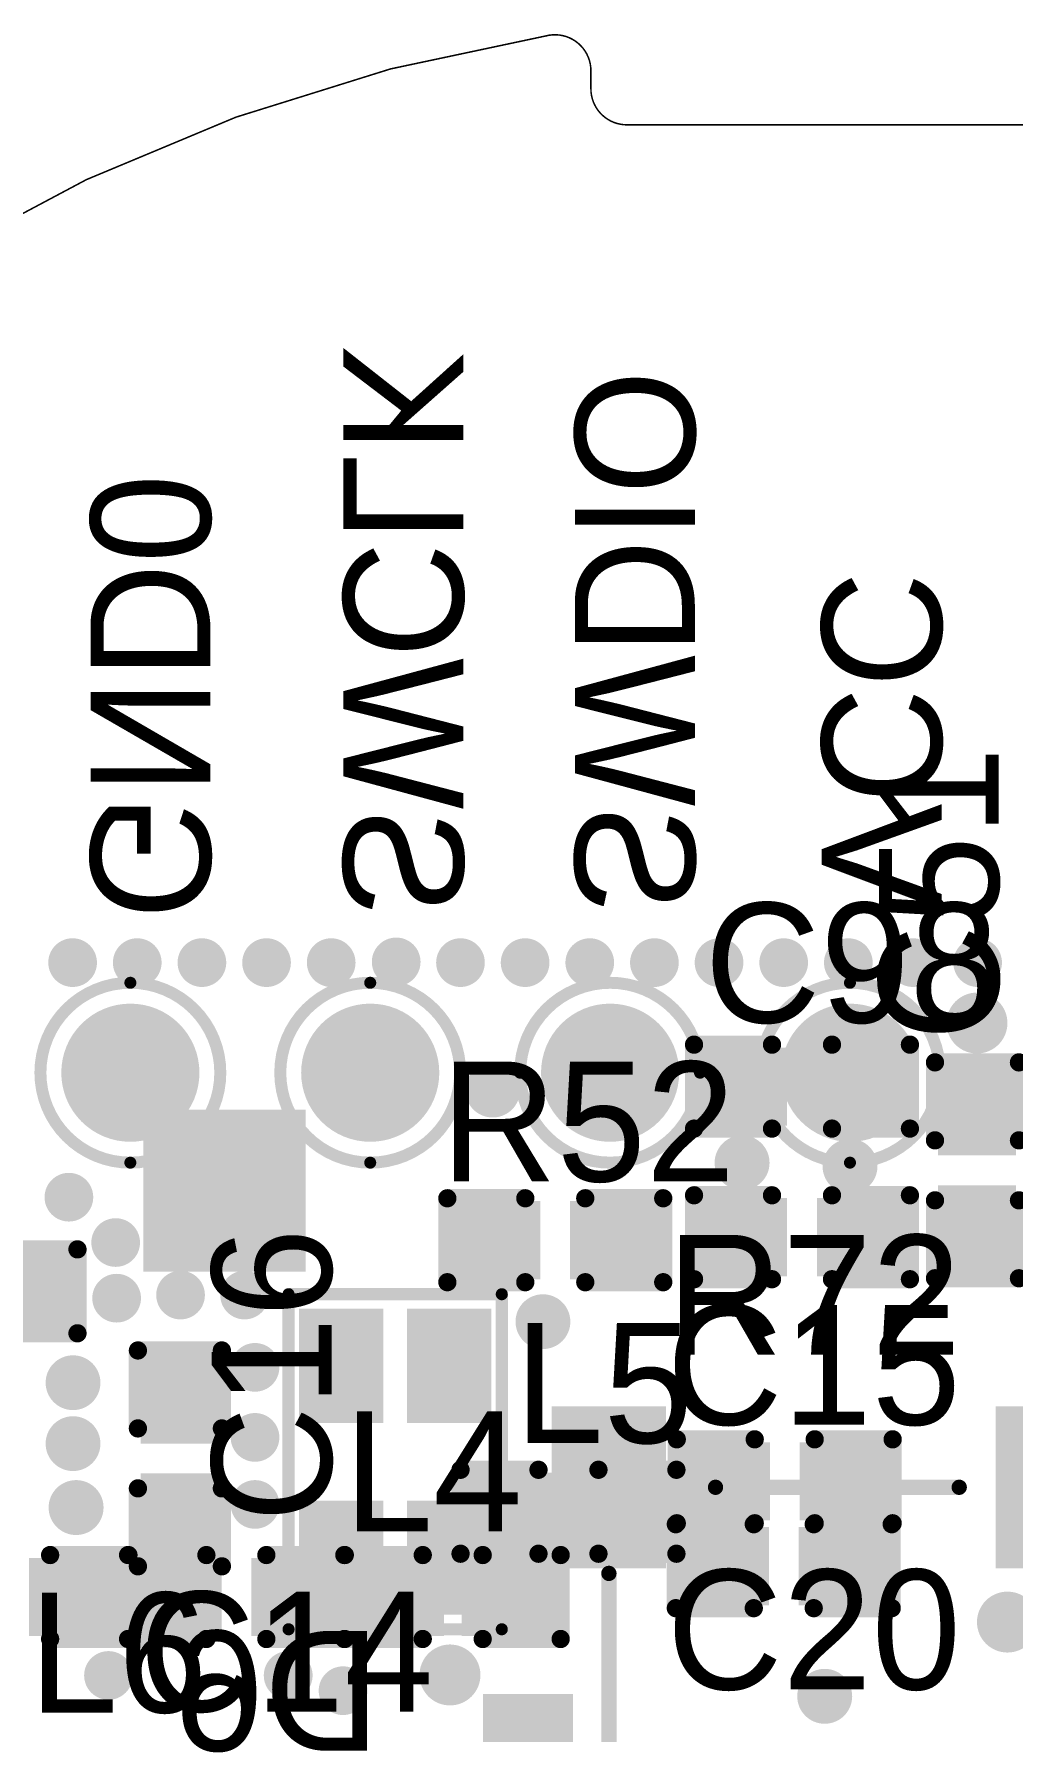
# Model space of a CAD drawing. Extents: x 238.9 to 269.7, y 452.6 to 481.2.
# Drawn here: x 246.58 to 254.73, y 467.09 to 481.25 of the extents above; entities that cross this region are included whole.
import ezdxf

# ---------------------------------------------------------------- set-up
doc = ezdxf.new("R2010")
doc.units = 0
doc.layers.get('0').update_dxf_attribs({"linetype": 'CONTINUOUS'})
for name, color, linetype in [('BOTTOMOVERLAY', 54, 'CONTINUOUS'), ('BOTTOMPASTE', 16, 'CONTINUOUS'), ('BOTTOMSOLDER', 6, 'CONTINUOUS'), ('KEEPOUTLAYER', 6, 'CONTINUOUS'), ('MULTILAYER', 9, 'CONTINUOUS'), ('TOPOVERLAY', 2, 'CONTINUOUS'), ('TOPPASTE', 8, 'CONTINUOUS'), ('TOPSOLDER', 216, 'CONTINUOUS'), ('VIAHOLELAYER', 16, 'CONTINUOUS')]:
    doc.layers.add(name, color=color, linetype=linetype)

# ---------------------------------------------------------------- blocks, each defined once
blk = doc.blocks.new('0402C_1')
at = {"layer": 'TOPOVERLAY', "const_width": 0.152}
for points in [[(-0.9, 0.35), (-0.9, -0.35)], [(-0.25, 0.35), (-0.9, 0.35)], [(0.9, 0.35), (0.25, 0.35)], [(0.9, 0.35), (0.9, -0.35)], [(-0.25, -0.35), (-0.9, -0.35)], [(0.9, -0.35), (0.25, -0.35)]]:
    blk.add_lwpolyline(points, dxfattribs=at)
at = {"layer": 'TOPOVERLAY', "const_width": 0.0762}
for points in [[(-0.938, 0.35, 1), (-0.862, 0.35, 1)], [(-0.938, 0.35, 1), (-0.862, 0.35, 1)], [(-0.288, 0.35, 1), (-0.212, 0.35, 1)], [(0.212, 0.35, 1), (0.288, 0.35, 1)], [(0.862, 0.35, 1), (0.938, 0.35, 1)], [(0.862, 0.35, 1), (0.938, 0.35, 1)], [(-0.938, -0.35, 1), (-0.862, -0.35, 1)], [(-0.938, -0.35, 1), (-0.862, -0.35, 1)], [(-0.288, -0.35, 1), (-0.212, -0.35, 1)], [(0.212, -0.35, 1), (0.288, -0.35, 1)], [(0.862, -0.35, 1), (0.938, -0.35, 1)], [(0.862, -0.35, 1), (0.938, -0.35, 1)]]:
    blk.add_lwpolyline(points, format="xyb", close=True, dxfattribs=at)
at = {"layer": 'TOPPASTE'}
for points in [[(-0.2, -0.25), (-0.2, 0.25), (-0.8, -0.25), (-0.8, 0.25)], [(0.8, -0.25), (0.8, 0.25), (0.2, -0.25), (0.2, 0.25)]]:
    blk.add_solid(points, dxfattribs=at)
at = {"layer": 'TOPSOLDER'}
for points in [[(-0.124, -0.326), (-0.124, 0.326), (-0.876, -0.326), (-0.876, 0.326)], [(0.876, -0.326), (0.876, 0.326), (0.124, -0.326), (0.124, 0.326)]]:
    blk.add_solid(points, dxfattribs=at)
blk = doc.blocks.new('KEY_P_________B_2')
at = {"layer": 'BOTTOMOVERLAY', "const_width": 0.127}
for points in [[(-0.961, 2.2), (1.071, 2.2)], [(-1.85, -1.483), (-1.85, 1.482)], [(1.833, -1.483), (1.833, 1.438)], [(-1.088, -2.245), (1.071, -2.245)]]:
    blk.add_lwpolyline(points, dxfattribs=at)
at = {"layer": 'BOTTOMOVERLAY', "const_width": 0.0635}
for points in [[(-0.993, 2.2, 1), (-0.929, 2.2, 1)], [(1.039, 2.2, 1), (1.103, 2.2, 1)], [(-1.882, 1.482, 1), (-1.818, 1.482, 1)], [(1.801, 1.438, 1), (1.865, 1.438, 1)], [(-1.882, -1.483, 1), (-1.818, -1.483, 1)], [(1.801, -1.483, 1), (1.865, -1.483, 1)], [(-1.12, -2.245, 1), (-1.056, -2.245, 1)], [(1.039, -2.245, 1), (1.103, -2.245, 1)]]:
    blk.add_lwpolyline(points, format="xyb", close=True, dxfattribs=at)
at = {"layer": 'BOTTOMPASTE'}
for points in [[(-2.25, 1.6), (-1.45, 1.6), (-2.25, 2.8), (-1.45, 2.8)], [(1.45, 1.6), (2.25, 1.6), (1.45, 2.8), (2.25, 2.8)], [(-2.225, 0.4), (-2.825, 0.4), (-2.225, -0.4), (-2.825, -0.4)], [(2.225, -0.4), (2.825, -0.4), (2.225, 0.4), (2.825, 0.4)], [(-2.25, -2.8), (-1.45, -2.8), (-2.25, -1.6), (-1.45, -1.6)], [(1.45, -2.8), (2.25, -2.8), (1.45, -1.6), (2.25, -1.6)]]:
    blk.add_solid(points, dxfattribs=at)
at = {"layer": 'BOTTOMSOLDER'}
for points in [[(-2.326, 1.524), (-1.374, 1.524), (-2.326, 2.876), (-1.374, 2.876)], [(1.374, 1.524), (2.326, 1.524), (1.374, 2.876), (2.326, 2.876)], [(-2.149, 0.476), (-2.901, 0.476), (-2.149, -0.476), (-2.901, -0.476)], [(2.149, -0.476), (2.901, -0.476), (2.149, 0.476), (2.901, 0.476)], [(-2.326, -2.876), (-1.374, -2.876), (-2.326, -1.524), (-1.374, -1.524)], [(1.374, -2.876), (2.326, -2.876), (1.374, -1.524), (2.326, -1.524)]]:
    blk.add_solid(points, dxfattribs=at)
blk = doc.blocks.new('TESTPOINT2_B_30')
at = {"layer": 'BOTTOMOVERLAY'}
for points, const_width in [([(0.75, 0, 1), (-0.75, 0, 1)], 0.1), ([(-0.775, 0, 1), (-0.725, 0, 1)], 0.05), ([(0.725, 0, 1), (0.775, 0, 1)], 0.05)]:
    blk.add_lwpolyline(points, format="xyb", close=True, dxfattribs=dict(at, const_width=const_width))
at = {"layer": 'BOTTOMPASTE', "const_width": 0.5}
blk.add_lwpolyline([(-0.25, 0, 1), (0.25, 0, 1)], format="xyb", close=True, dxfattribs=at)
at = {"layer": 'BOTTOMSOLDER', "const_width": 0.576}
blk.add_lwpolyline([(-0.288, 0, 1), (0.288, 0, 1)], format="xyb", close=True, dxfattribs=at)
blk = doc.blocks.new('TESTPOINT2_B_31')
at = {"layer": 'BOTTOMOVERLAY'}
for points, const_width in [([(0.75, 0, 1), (-0.75, 0, 1)], 0.1), ([(-0.775, 0, 1), (-0.725, 0, 1)], 0.05), ([(0.725, 0, 1), (0.775, 0, 1)], 0.05)]:
    blk.add_lwpolyline(points, format="xyb", close=True, dxfattribs=dict(at, const_width=const_width))
at = {"layer": 'BOTTOMPASTE', "const_width": 0.5}
blk.add_lwpolyline([(-0.25, 0, 1), (0.25, 0, 1)], format="xyb", close=True, dxfattribs=at)
at = {"layer": 'BOTTOMSOLDER', "const_width": 0.576}
blk.add_lwpolyline([(-0.288, 0, 1), (0.288, 0, 1)], format="xyb", close=True, dxfattribs=at)
blk = doc.blocks.new('TESTPOINT2_B_32')
at = {"layer": 'BOTTOMOVERLAY'}
for points, const_width in [([(0.75, 0, 1), (-0.75, 0, 1)], 0.1), ([(-0.775, 0, 1), (-0.725, 0, 1)], 0.05), ([(0.725, 0, 1), (0.775, 0, 1)], 0.05)]:
    blk.add_lwpolyline(points, format="xyb", close=True, dxfattribs=dict(at, const_width=const_width))
at = {"layer": 'BOTTOMPASTE', "const_width": 0.5}
blk.add_lwpolyline([(-0.25, 0, 1), (0.25, 0, 1)], format="xyb", close=True, dxfattribs=at)
at = {"layer": 'BOTTOMSOLDER', "const_width": 0.576}
blk.add_lwpolyline([(-0.288, 0, 1), (0.288, 0, 1)], format="xyb", close=True, dxfattribs=at)
blk = doc.blocks.new('0402R_38')
at = {"layer": 'TOPOVERLAY', "const_width": 0.152}
for points in [[(-0.9, -0.35), (-0.9, 0.35)], [(-0.9, 0.35), (-0.25, 0.35)], [(0.25, 0.35), (0.9, 0.35)], [(0.9, -0.35), (0.9, 0.35)], [(-0.9, -0.35), (-0.25, -0.35)], [(0.25, -0.35), (0.9, -0.35)]]:
    blk.add_lwpolyline(points, dxfattribs=at)
at = {"layer": 'TOPOVERLAY', "const_width": 0.0762}
for points in [[(-0.938, 0.35, 1), (-0.862, 0.35, 1)], [(-0.938, 0.35, 1), (-0.862, 0.35, 1)], [(-0.288, 0.35, 1), (-0.212, 0.35, 1)], [(0.212, 0.35, 1), (0.288, 0.35, 1)], [(0.862, 0.35, 1), (0.938, 0.35, 1)], [(0.862, 0.35, 1), (0.938, 0.35, 1)], [(-0.938, -0.35, 1), (-0.862, -0.35, 1)], [(-0.938, -0.35, 1), (-0.862, -0.35, 1)], [(-0.288, -0.35, 1), (-0.212, -0.35, 1)], [(0.212, -0.35, 1), (0.288, -0.35, 1)], [(0.862, -0.35, 1), (0.938, -0.35, 1)], [(0.862, -0.35, 1), (0.938, -0.35, 1)]]:
    blk.add_lwpolyline(points, format="xyb", close=True, dxfattribs=at)
at = {"layer": 'TOPPASTE'}
for points in [[(-0.2, -0.25), (-0.2, 0.25), (-0.8, -0.25), (-0.8, 0.25)], [(0.8, -0.25), (0.8, 0.25), (0.2, -0.25), (0.2, 0.25)]]:
    blk.add_solid(points, dxfattribs=at)
at = {"layer": 'TOPSOLDER'}
for points in [[(-0.124, -0.326), (-0.124, 0.326), (-0.876, -0.326), (-0.876, 0.326)], [(0.876, -0.326), (0.876, 0.326), (0.124, -0.326), (0.124, 0.326)]]:
    blk.add_solid(points, dxfattribs=at)
blk = doc.blocks.new('0402R_39')
at = {"layer": 'TOPOVERLAY', "const_width": 0.152}
for points in [[(-0.9, 0.35), (-0.9, -0.35)], [(-0.25, 0.35), (-0.9, 0.35)], [(0.9, 0.35), (0.25, 0.35)], [(0.9, 0.35), (0.9, -0.35)], [(-0.25, -0.35), (-0.9, -0.35)], [(0.9, -0.35), (0.25, -0.35)]]:
    blk.add_lwpolyline(points, dxfattribs=at)
at = {"layer": 'TOPOVERLAY', "const_width": 0.0762}
for points in [[(-0.938, 0.35, 1), (-0.862, 0.35, 1)], [(-0.938, 0.35, 1), (-0.862, 0.35, 1)], [(-0.288, 0.35, 1), (-0.212, 0.35, 1)], [(0.212, 0.35, 1), (0.288, 0.35, 1)], [(0.862, 0.35, 1), (0.938, 0.35, 1)], [(0.862, 0.35, 1), (0.938, 0.35, 1)], [(-0.938, -0.35, 1), (-0.862, -0.35, 1)], [(-0.938, -0.35, 1), (-0.862, -0.35, 1)], [(-0.288, -0.35, 1), (-0.212, -0.35, 1)], [(0.212, -0.35, 1), (0.288, -0.35, 1)], [(0.862, -0.35, 1), (0.938, -0.35, 1)], [(0.862, -0.35, 1), (0.938, -0.35, 1)]]:
    blk.add_lwpolyline(points, format="xyb", close=True, dxfattribs=at)
at = {"layer": 'TOPPASTE'}
for points in [[(-0.2, -0.25), (-0.2, 0.25), (-0.8, -0.25), (-0.8, 0.25)], [(0.8, -0.25), (0.8, 0.25), (0.2, -0.25), (0.2, 0.25)]]:
    blk.add_solid(points, dxfattribs=at)
at = {"layer": 'TOPSOLDER'}
for points in [[(-0.124, -0.326), (-0.124, 0.326), (-0.876, -0.326), (-0.876, 0.326)], [(0.876, -0.326), (0.876, 0.326), (0.124, -0.326), (0.124, 0.326)]]:
    blk.add_solid(points, dxfattribs=at)
blk = doc.blocks.new('0402C_40')
at = {"layer": 'TOPOVERLAY', "const_width": 0.152}
for points in [[(-0.9, -0.35), (-0.9, 0.35)], [(-0.9, 0.35), (-0.25, 0.35)], [(0.9, 0.35), (0.25, 0.35)], [(0.9, -0.35), (0.9, 0.35)], [(-0.25, -0.35), (-0.9, -0.35)], [(0.9, -0.35), (0.25, -0.35)]]:
    blk.add_lwpolyline(points, dxfattribs=at)
at = {"layer": 'TOPOVERLAY', "const_width": 0.0762}
for points in [[(-0.938, 0.35, 1), (-0.862, 0.35, 1)], [(-0.938, 0.35, 1), (-0.862, 0.35, 1)], [(-0.288, 0.35, 1), (-0.212, 0.35, 1)], [(0.212, 0.35, 1), (0.288, 0.35, 1)], [(0.862, 0.35, 1), (0.938, 0.35, 1)], [(0.862, 0.35, 1), (0.938, 0.35, 1)], [(-0.938, -0.35, 1), (-0.862, -0.35, 1)], [(-0.938, -0.35, 1), (-0.862, -0.35, 1)], [(-0.288, -0.35, 1), (-0.212, -0.35, 1)], [(0.212, -0.35, 1), (0.288, -0.35, 1)], [(0.862, -0.35, 1), (0.938, -0.35, 1)], [(0.862, -0.35, 1), (0.938, -0.35, 1)]]:
    blk.add_lwpolyline(points, format="xyb", close=True, dxfattribs=at)
at = {"layer": 'TOPPASTE'}
for points in [[(-0.2, -0.25), (-0.2, 0.25), (-0.8, -0.25), (-0.8, 0.25)], [(0.8, -0.25), (0.8, 0.25), (0.2, -0.25), (0.2, 0.25)]]:
    blk.add_solid(points, dxfattribs=at)
at = {"layer": 'TOPSOLDER'}
for points in [[(-0.124, -0.326), (-0.124, 0.326), (-0.876, -0.326), (-0.876, 0.326)], [(0.876, -0.326), (0.876, 0.326), (0.124, -0.326), (0.124, 0.326)]]:
    blk.add_solid(points, dxfattribs=at)
blk = doc.blocks.new('0402R_42')
at = {"layer": 'TOPOVERLAY', "const_width": 0.152}
for points in [[(-0.9, 0.35), (-0.9, -0.35)], [(-0.25, 0.35), (-0.9, 0.35)], [(0.9, 0.35), (0.25, 0.35)], [(0.9, 0.35), (0.9, -0.35)], [(-0.25, -0.35), (-0.9, -0.35)], [(0.9, -0.35), (0.25, -0.35)]]:
    blk.add_lwpolyline(points, dxfattribs=at)
at = {"layer": 'TOPOVERLAY', "const_width": 0.0762}
for points in [[(-0.938, 0.35, 1), (-0.862, 0.35, 1)], [(-0.938, 0.35, 1), (-0.862, 0.35, 1)], [(-0.288, 0.35, 1), (-0.212, 0.35, 1)], [(0.212, 0.35, 1), (0.288, 0.35, 1)], [(0.862, 0.35, 1), (0.938, 0.35, 1)], [(0.862, 0.35, 1), (0.938, 0.35, 1)], [(-0.938, -0.35, 1), (-0.862, -0.35, 1)], [(-0.938, -0.35, 1), (-0.862, -0.35, 1)], [(-0.288, -0.35, 1), (-0.212, -0.35, 1)], [(0.212, -0.35, 1), (0.288, -0.35, 1)], [(0.862, -0.35, 1), (0.938, -0.35, 1)], [(0.862, -0.35, 1), (0.938, -0.35, 1)]]:
    blk.add_lwpolyline(points, format="xyb", close=True, dxfattribs=at)
at = {"layer": 'TOPPASTE'}
for points in [[(-0.2, -0.25), (-0.2, 0.25), (-0.8, -0.25), (-0.8, 0.25)], [(0.8, -0.25), (0.8, 0.25), (0.2, -0.25), (0.2, 0.25)]]:
    blk.add_solid(points, dxfattribs=at)
at = {"layer": 'TOPSOLDER'}
for points in [[(-0.124, -0.326), (-0.124, 0.326), (-0.876, -0.326), (-0.876, 0.326)], [(0.876, -0.326), (0.876, 0.326), (0.124, -0.326), (0.124, 0.326)]]:
    blk.add_solid(points, dxfattribs=at)
blk = doc.blocks.new('INDC1005X04L_45')
at = {"layer": 'TOPOVERLAY', "const_width": 0.152}
for points in [[(-0.9, -0.35), (-0.9, 0.35)], [(-0.25, 0.35), (-0.9, 0.35)], [(0.9, 0.35), (0.25, 0.35)], [(0.9, -0.35), (0.9, 0.35)], [(-0.25, -0.35), (-0.9, -0.35)], [(0.9, -0.35), (0.25, -0.35)]]:
    blk.add_lwpolyline(points, dxfattribs=at)
at = {"layer": 'TOPOVERLAY', "const_width": 0.0762}
for points in [[(-0.938, 0.35, 1), (-0.862, 0.35, 1)], [(-0.938, 0.35, 1), (-0.862, 0.35, 1)], [(-0.288, 0.35, 1), (-0.212, 0.35, 1)], [(0.212, 0.35, 1), (0.288, 0.35, 1)], [(0.862, 0.35, 1), (0.938, 0.35, 1)], [(0.862, 0.35, 1), (0.938, 0.35, 1)], [(-0.938, -0.35, 1), (-0.862, -0.35, 1)], [(-0.938, -0.35, 1), (-0.862, -0.35, 1)], [(-0.288, -0.35, 1), (-0.212, -0.35, 1)], [(0.212, -0.35, 1), (0.288, -0.35, 1)], [(0.862, -0.35, 1), (0.938, -0.35, 1)], [(0.862, -0.35, 1), (0.938, -0.35, 1)]]:
    blk.add_lwpolyline(points, format="xyb", close=True, dxfattribs=at)
at = {"layer": 'TOPPASTE'}
for points in [[(-0.15, -0.25), (-0.15, 0.25), (-0.8, -0.25), (-0.8, 0.25)], [(0.8, -0.25), (0.8, 0.25), (0.15, -0.25), (0.15, 0.25)]]:
    blk.add_solid(points, dxfattribs=at)
at = {"layer": 'TOPSOLDER'}
for points in [[(-0.074, -0.326), (-0.074, 0.326), (-0.876, -0.326), (-0.876, 0.326)], [(0.876, -0.326), (0.876, 0.326), (0.074, -0.326), (0.074, 0.326)]]:
    blk.add_solid(points, dxfattribs=at)
blk = doc.blocks.new('INDC1005X04L_46')
at = {"layer": 'TOPOVERLAY', "const_width": 0.152}
for points in [[(-0.9, 0.35), (-0.9, -0.35)], [(-0.25, 0.35), (-0.9, 0.35)], [(0.9, 0.35), (0.25, 0.35)], [(0.9, 0.35), (0.9, -0.35)], [(-0.25, -0.35), (-0.9, -0.35)], [(0.9, -0.35), (0.25, -0.35)]]:
    blk.add_lwpolyline(points, dxfattribs=at)
at = {"layer": 'TOPOVERLAY', "const_width": 0.0762}
for points in [[(-0.938, 0.35, 1), (-0.862, 0.35, 1)], [(-0.938, 0.35, 1), (-0.862, 0.35, 1)], [(-0.288, 0.35, 1), (-0.212, 0.35, 1)], [(0.212, 0.35, 1), (0.288, 0.35, 1)], [(0.862, 0.35, 1), (0.938, 0.35, 1)], [(0.862, 0.35, 1), (0.938, 0.35, 1)], [(-0.938, -0.35, 1), (-0.862, -0.35, 1)], [(-0.938, -0.35, 1), (-0.862, -0.35, 1)], [(-0.288, -0.35, 1), (-0.212, -0.35, 1)], [(0.212, -0.35, 1), (0.288, -0.35, 1)], [(0.862, -0.35, 1), (0.938, -0.35, 1)], [(0.862, -0.35, 1), (0.938, -0.35, 1)]]:
    blk.add_lwpolyline(points, format="xyb", close=True, dxfattribs=at)
at = {"layer": 'TOPPASTE'}
for points in [[(-0.15, -0.25), (-0.15, 0.25), (-0.8, -0.25), (-0.8, 0.25)], [(0.8, -0.25), (0.8, 0.25), (0.15, -0.25), (0.15, 0.25)]]:
    blk.add_solid(points, dxfattribs=at)
at = {"layer": 'TOPSOLDER'}
for points in [[(-0.074, -0.326), (-0.074, 0.326), (-0.876, -0.326), (-0.876, 0.326)], [(0.876, -0.326), (0.876, 0.326), (0.074, -0.326), (0.074, 0.326)]]:
    blk.add_solid(points, dxfattribs=at)
blk = doc.blocks.new('CAPC1005X04L_48')
at = {"layer": 'TOPOVERLAY', "const_width": 0.152}
for points in [[(-0.9, 0.35), (-0.9, -0.35)], [(-0.25, 0.35), (-0.9, 0.35)], [(0.9, 0.35), (0.25, 0.35)], [(0.9, 0.35), (0.9, -0.35)], [(-0.25, -0.35), (-0.9, -0.35)], [(0.9, -0.35), (0.25, -0.35)]]:
    blk.add_lwpolyline(points, dxfattribs=at)
at = {"layer": 'TOPOVERLAY', "const_width": 0.0762}
for points in [[(-0.938, 0.35, 1), (-0.862, 0.35, 1)], [(-0.938, 0.35, 1), (-0.862, 0.35, 1)], [(-0.288, 0.35, 1), (-0.212, 0.35, 1)], [(0.212, 0.35, 1), (0.288, 0.35, 1)], [(0.862, 0.35, 1), (0.938, 0.35, 1)], [(0.862, 0.35, 1), (0.938, 0.35, 1)], [(-0.938, -0.35, 1), (-0.862, -0.35, 1)], [(-0.938, -0.35, 1), (-0.862, -0.35, 1)], [(-0.288, -0.35, 1), (-0.212, -0.35, 1)], [(0.212, -0.35, 1), (0.288, -0.35, 1)], [(0.862, -0.35, 1), (0.938, -0.35, 1)], [(0.862, -0.35, 1), (0.938, -0.35, 1)]]:
    blk.add_lwpolyline(points, format="xyb", close=True, dxfattribs=at)
at = {"layer": 'TOPPASTE'}
for points in [[(-0.2, -0.25), (-0.2, 0.25), (-0.8, -0.25), (-0.8, 0.25)], [(0.8, -0.25), (0.8, 0.25), (0.2, -0.25), (0.2, 0.25)]]:
    blk.add_solid(points, dxfattribs=at)
at = {"layer": 'TOPSOLDER'}
for points in [[(-0.124, -0.326), (-0.124, 0.326), (-0.876, -0.326), (-0.876, 0.326)], [(0.876, -0.326), (0.876, 0.326), (0.124, -0.326), (0.124, 0.326)]]:
    blk.add_solid(points, dxfattribs=at)
blk = doc.blocks.new('CAPC1005X04L_49')
at = {"layer": 'TOPOVERLAY', "const_width": 0.152}
for points in [[(-0.9, 0.35), (-0.9, -0.35)], [(-0.9, 0.35), (-0.25, 0.35)], [(0.25, 0.35), (0.9, 0.35)], [(0.9, 0.35), (0.9, -0.35)], [(-0.9, -0.35), (-0.25, -0.35)], [(0.25, -0.35), (0.9, -0.35)]]:
    blk.add_lwpolyline(points, dxfattribs=at)
at = {"layer": 'TOPOVERLAY', "const_width": 0.0762}
for points in [[(-0.938, 0.35, 1), (-0.862, 0.35, 1)], [(-0.938, 0.35, 1), (-0.862, 0.35, 1)], [(-0.288, 0.35, 1), (-0.212, 0.35, 1)], [(0.212, 0.35, 1), (0.288, 0.35, 1)], [(0.862, 0.35, 1), (0.938, 0.35, 1)], [(0.862, 0.35, 1), (0.938, 0.35, 1)], [(-0.938, -0.35, 1), (-0.862, -0.35, 1)], [(-0.938, -0.35, 1), (-0.862, -0.35, 1)], [(-0.288, -0.35, 1), (-0.212, -0.35, 1)], [(0.212, -0.35, 1), (0.288, -0.35, 1)], [(0.862, -0.35, 1), (0.938, -0.35, 1)], [(0.862, -0.35, 1), (0.938, -0.35, 1)]]:
    blk.add_lwpolyline(points, format="xyb", close=True, dxfattribs=at)
at = {"layer": 'TOPPASTE'}
for points in [[(-0.2, -0.25), (-0.2, 0.25), (-0.8, -0.25), (-0.8, 0.25)], [(0.8, -0.25), (0.8, 0.25), (0.2, -0.25), (0.2, 0.25)]]:
    blk.add_solid(points, dxfattribs=at)
at = {"layer": 'TOPSOLDER'}
for points in [[(-0.124, -0.326), (-0.124, 0.326), (-0.876, -0.326), (-0.876, 0.326)], [(0.876, -0.326), (0.876, 0.326), (0.124, -0.326), (0.124, 0.326)]]:
    blk.add_solid(points, dxfattribs=at)
blk = doc.blocks.new('CAPC1005X04L_56')
at = {"layer": 'TOPOVERLAY', "const_width": 0.152}
for points in [[(-0.9, 0.35), (-0.25, 0.35)], [(-0.9, -0.35), (-0.9, 0.35)], [(0.25, 0.35), (0.9, 0.35)], [(0.9, -0.35), (0.9, 0.35)], [(-0.9, -0.35), (-0.25, -0.35)], [(0.25, -0.35), (0.9, -0.35)]]:
    blk.add_lwpolyline(points, dxfattribs=at)
at = {"layer": 'TOPOVERLAY', "const_width": 0.0762}
for points in [[(-0.938, 0.35, 1), (-0.862, 0.35, 1)], [(-0.938, 0.35, 1), (-0.862, 0.35, 1)], [(-0.288, 0.35, 1), (-0.212, 0.35, 1)], [(0.212, 0.35, 1), (0.288, 0.35, 1)], [(0.862, 0.35, 1), (0.938, 0.35, 1)], [(0.862, 0.35, 1), (0.938, 0.35, 1)], [(-0.938, -0.35, 1), (-0.862, -0.35, 1)], [(-0.938, -0.35, 1), (-0.862, -0.35, 1)], [(-0.288, -0.35, 1), (-0.212, -0.35, 1)], [(0.212, -0.35, 1), (0.288, -0.35, 1)], [(0.862, -0.35, 1), (0.938, -0.35, 1)], [(0.862, -0.35, 1), (0.938, -0.35, 1)]]:
    blk.add_lwpolyline(points, format="xyb", close=True, dxfattribs=at)
at = {"layer": 'TOPPASTE'}
for points in [[(-0.2, -0.25), (-0.2, 0.25), (-0.8, -0.25), (-0.8, 0.25)], [(0.8, -0.25), (0.8, 0.25), (0.2, -0.25), (0.2, 0.25)]]:
    blk.add_solid(points, dxfattribs=at)
at = {"layer": 'TOPSOLDER'}
for points in [[(-0.124, -0.326), (-0.124, 0.326), (-0.876, -0.326), (-0.876, 0.326)], [(0.876, -0.326), (0.876, 0.326), (0.124, -0.326), (0.124, 0.326)]]:
    blk.add_solid(points, dxfattribs=at)
blk = doc.blocks.new('CAPC1005X04L_59')
at = {"layer": 'TOPOVERLAY', "const_width": 0.152}
for points in [[(-0.9, -0.35), (-0.9, 0.35)], [(-0.9, 0.35), (-0.25, 0.35)], [(0.25, 0.35), (0.9, 0.35)], [(0.9, -0.35), (0.9, 0.35)], [(-0.9, -0.35), (-0.25, -0.35)], [(0.25, -0.35), (0.9, -0.35)]]:
    blk.add_lwpolyline(points, dxfattribs=at)
at = {"layer": 'TOPOVERLAY', "const_width": 0.0762}
for points in [[(-0.938, 0.35, 1), (-0.862, 0.35, 1)], [(-0.938, 0.35, 1), (-0.862, 0.35, 1)], [(-0.288, 0.35, 1), (-0.212, 0.35, 1)], [(0.212, 0.35, 1), (0.288, 0.35, 1)], [(0.862, 0.35, 1), (0.938, 0.35, 1)], [(0.862, 0.35, 1), (0.938, 0.35, 1)], [(-0.938, -0.35, 1), (-0.862, -0.35, 1)], [(-0.938, -0.35, 1), (-0.862, -0.35, 1)], [(-0.288, -0.35, 1), (-0.212, -0.35, 1)], [(0.212, -0.35, 1), (0.288, -0.35, 1)], [(0.862, -0.35, 1), (0.938, -0.35, 1)], [(0.862, -0.35, 1), (0.938, -0.35, 1)]]:
    blk.add_lwpolyline(points, format="xyb", close=True, dxfattribs=at)
at = {"layer": 'TOPPASTE'}
for points in [[(-0.2, -0.25), (-0.2, 0.25), (-0.8, -0.25), (-0.8, 0.25)], [(0.8, -0.25), (0.8, 0.25), (0.2, -0.25), (0.2, 0.25)]]:
    blk.add_solid(points, dxfattribs=at)
at = {"layer": 'TOPSOLDER'}
for points in [[(-0.124, -0.326), (-0.124, 0.326), (-0.876, -0.326), (-0.876, 0.326)], [(0.876, -0.326), (0.876, 0.326), (0.124, -0.326), (0.124, 0.326)]]:
    blk.add_solid(points, dxfattribs=at)
blk = doc.blocks.new('TESTPOINT2_B_67')
at = {"layer": 'BOTTOMOVERLAY'}
for points, const_width in [([(0.75, 0, 1), (-0.75, 0, 1)], 0.1), ([(-0.775, 0, 1), (-0.725, 0, 1)], 0.05), ([(0.725, 0, 1), (0.775, 0, 1)], 0.05)]:
    blk.add_lwpolyline(points, format="xyb", close=True, dxfattribs=dict(at, const_width=const_width))
at = {"layer": 'BOTTOMPASTE', "const_width": 0.5}
blk.add_lwpolyline([(-0.25, 0, 1), (0.25, 0, 1)], format="xyb", close=True, dxfattribs=at)
at = {"layer": 'BOTTOMSOLDER', "const_width": 0.576}
blk.add_lwpolyline([(-0.288, 0, 1), (0.288, 0, 1)], format="xyb", close=True, dxfattribs=at)
blk = doc.blocks.new('INDC1005X04L_74')
at = {"layer": 'TOPOVERLAY', "const_width": 0.152}
for points in [[(-0.9, 0.35), (-0.9, -0.35)], [(-0.25, 0.35), (-0.9, 0.35)], [(0.9, 0.35), (0.25, 0.35)], [(0.9, 0.35), (0.9, -0.35)], [(-0.25, -0.35), (-0.9, -0.35)], [(0.9, -0.35), (0.25, -0.35)]]:
    blk.add_lwpolyline(points, dxfattribs=at)
at = {"layer": 'TOPOVERLAY', "const_width": 0.0762}
for points in [[(-0.938, 0.35, 1), (-0.862, 0.35, 1)], [(-0.938, 0.35, 1), (-0.862, 0.35, 1)], [(-0.288, 0.35, 1), (-0.212, 0.35, 1)], [(0.212, 0.35, 1), (0.288, 0.35, 1)], [(0.862, 0.35, 1), (0.938, 0.35, 1)], [(0.862, 0.35, 1), (0.938, 0.35, 1)], [(-0.938, -0.35, 1), (-0.862, -0.35, 1)], [(-0.938, -0.35, 1), (-0.862, -0.35, 1)], [(-0.288, -0.35, 1), (-0.212, -0.35, 1)], [(0.212, -0.35, 1), (0.288, -0.35, 1)], [(0.862, -0.35, 1), (0.938, -0.35, 1)], [(0.862, -0.35, 1), (0.938, -0.35, 1)]]:
    blk.add_lwpolyline(points, format="xyb", close=True, dxfattribs=at)
at = {"layer": 'TOPPASTE'}
for points in [[(-0.15, -0.25), (-0.15, 0.25), (-0.8, -0.25), (-0.8, 0.25)], [(0.8, -0.25), (0.8, 0.25), (0.15, -0.25), (0.15, 0.25)]]:
    blk.add_solid(points, dxfattribs=at)
at = {"layer": 'TOPSOLDER'}
for points in [[(-0.074, -0.326), (-0.074, 0.326), (-0.876, -0.326), (-0.876, 0.326)], [(0.876, -0.326), (0.876, 0.326), (0.074, -0.326), (0.074, 0.326)]]:
    blk.add_solid(points, dxfattribs=at)
blk = doc.blocks.new('19_237B_R6GHBHC_C01_2T_B_0')
at = {"layer": 'BOTTOMOVERLAY', "const_width": 0.102}
for points in [[(-1.397, -0.889), (-1.397, 0.889)], [(1.397, 0.889), (-1.397, 0.889)], [(1.397, -0.889), (1.397, 0.889)], [(1.397, -0.889), (-1.397, -0.889)]]:
    blk.add_lwpolyline(points, dxfattribs=at)
at = {"layer": 'BOTTOMOVERLAY'}
for points, const_width in [([(-1.422, 0.889, 1), (-1.372, 0.889, 1)], 0.0508), ([(-1.422, 0.889, 1), (-1.372, 0.889, 1)], 0.0508), ([(1.372, 0.889, 1), (1.422, 0.889, 1)], 0.0508), ([(1.372, 0.889, 1), (1.422, 0.889, 1)], 0.0508), ([(1.905, 0.457, 1), (1.651, 0.457, 1)], 0.254), ([(1.587, 0.457, 1), (1.714, 0.457, 1)], 0.127), ([(1.841, 0.457, 1), (1.968, 0.457, 1)], 0.127), ([(-1.422, -0.889, 1), (-1.372, -0.889, 1)], 0.0508), ([(-1.422, -0.889, 1), (-1.372, -0.889, 1)], 0.0508), ([(1.372, -0.889, 1), (1.422, -0.889, 1)], 0.0508), ([(1.372, -0.889, 1), (1.422, -0.889, 1)], 0.0508)]:
    blk.add_lwpolyline(points, format="xyb", close=True, dxfattribs=dict(at, const_width=const_width))
at = {"layer": 'BOTTOMPASTE'}
for points in [[(-0.4, 0.725), (-1.2, 0.725), (-0.4, 0.175), (-1.2, 0.175)], [(1.2, 0.725), (0.4, 0.725), (1.2, 0.175), (0.4, 0.175)], [(-0.4, -0.175), (-1.2, -0.175), (-0.4, -0.725), (-1.2, -0.725)], [(1.2, -0.175), (0.4, -0.175), (1.2, -0.725), (0.4, -0.725)]]:
    blk.add_solid(points, dxfattribs=at)
at = {"layer": 'BOTTOMSOLDER'}
for points in [[(-0.324, 0.801), (-1.276, 0.801), (-0.324, 0.099), (-1.276, 0.099)], [(1.276, 0.801), (0.324, 0.801), (1.276, 0.099), (0.324, 0.099)], [(-0.324, -0.099), (-1.276, -0.099), (-0.324, -0.801), (-1.276, -0.801)], [(1.276, -0.099), (0.324, -0.099), (1.276, -0.801), (0.324, -0.801)]]:
    blk.add_solid(points, dxfattribs=at)

msp = doc.modelspace()

# ---------------------------------------------------------------- linework, layer by layer
at = {"layer": 'KEEPOUTLAYER', "const_width": 0.0127}
for points in [[(243.64, 477.809, -0.140746), (250.874, 481.235)], [(250.874, 481.235, -0.462706), (251.222, 480.939)], [(251.522, 480.488, -0.414214), (251.222, 480.788)]]:
    msp.add_lwpolyline(points, format="xyb", dxfattribs=at)
at = {"layer": 'KEEPOUTLAYER', "const_width": 0.00635}
for points in [[(250.871, 481.235, 1), (250.877, 481.235, 1)], [(250.87, 481.235, 1), (250.877, 481.235, 1)], [(251.219, 480.939, 1), (251.225, 480.939, 1)], [(251.219, 480.939, 1), (251.225, 480.939, 1)], [(251.219, 480.788, 1), (251.225, 480.788, 1)], [(251.219, 480.788, 1), (251.225, 480.788, 1)], [(251.519, 480.488, 1), (251.525, 480.488, 1)], [(251.519, 480.488, 1), (251.525, 480.488, 1)]]:
    msp.add_lwpolyline(points, format="xyb", close=True, dxfattribs=at)
at = {"layer": 'KEEPOUTLAYER', "const_width": 0.0127}
for points in [[(251.222, 480.788), (251.222, 480.939)], [(251.522, 480.488), (254.922, 480.488)]]:
    msp.add_lwpolyline(points, dxfattribs=at)
at = {"layer": 'MULTILAYER'}
for points, const_width in [([(246.799, 473.502, 1), (247.002, 473.502, 1)], 0.203), ([(247.338, 473.502, 1), (247.541, 473.502, 1)], 0.203), ([(247.877, 473.502, 1), (248.08, 473.502, 1)], 0.203), ([(248.416, 473.502, 1), (248.619, 473.502, 1)], 0.203), ([(248.955, 473.502, 1), (249.158, 473.502, 1)], 0.203), ([(249.497, 473.508, 1), (249.7, 473.508, 1)], 0.203), ([(250.033, 473.502, 1), (250.236, 473.502, 1)], 0.203), ([(250.572, 473.502, 1), (250.775, 473.502, 1)], 0.203), ([(251.111, 473.502, 1), (251.314, 473.502, 1)], 0.203), ([(251.65, 473.502, 1), (251.853, 473.502, 1)], 0.203), ([(252.189, 473.502, 1), (252.392, 473.502, 1)], 0.203), ([(252.728, 473.502, 1), (252.931, 473.502, 1)], 0.203), ([(253.267, 473.502, 1), (253.47, 473.502, 1)], 0.203), ([(253.806, 473.502, 1), (254.009, 473.502, 1)], 0.203), ([(254.345, 473.502, 1), (254.548, 473.502, 1)], 0.203), ([(254.314, 472.998, 1), (254.568, 472.998, 1)], 0.254), ([(250.289, 472.439, 1), (250.517, 472.439, 1)], 0.229), ([(252.368, 471.833, 1), (252.597, 471.833, 1)], 0.229), ([(253.268, 471.804, 1), (253.497, 471.804, 1)], 0.229), ([(246.768, 471.546, 1), (246.971, 471.546, 1)], 0.203), ([(247.158, 471.168, 1), (247.361, 471.168, 1)], 0.203), ([(247.166, 470.704, 1), (247.369, 470.704, 1)], 0.203), ([(247.699, 470.73, 1), (247.902, 470.73, 1)], 0.203), ([(248.233, 470.73, 1), (248.436, 470.73, 1)], 0.203), ([(250.708, 470.508, 1), (250.936, 470.508, 1)], 0.229), ([(248.32, 470.127, 1), (248.523, 470.127, 1)], 0.203), ([(246.79, 469.999, 1), (247.018, 469.999, 1)], 0.229), ([(246.79, 469.491, 1), (247.018, 469.491, 1)], 0.229), ([(248.32, 469.543, 1), (248.523, 469.543, 1)], 0.203), ([(246.815, 468.958, 1), (247.044, 468.958, 1)], 0.229), ([(248.32, 468.984, 1), (248.523, 468.984, 1)], 0.203), ([(254.568, 468.003, 1), (254.822, 468.003, 1)], 0.254), ([(247.098, 467.558, 1), (247.301, 467.558, 1)], 0.203), ([(248.596, 467.558, 1), (248.8, 467.558, 1)], 0.203), ([(249.054, 467.431, 1), (249.257, 467.431, 1)], 0.203), ([(253.057, 467.384, 1), (253.286, 467.384, 1)], 0.229)]:
    msp.add_lwpolyline(points, format="xyb", close=True, dxfattribs=dict(at, const_width=const_width))
at = {"layer": 'TOPPASTE'}
msp.add_solid([(247.568, 471.001), (248.768, 471.001), (247.568, 472.201), (248.768, 472.201)], dxfattribs=at)
at = {"layer": 'TOPSOLDER'}
msp.add_solid([(247.491, 470.924), (248.844, 470.924), (247.491, 472.277), (248.844, 472.277)], dxfattribs=at)
at = {"layer": 'VIAHOLELAYER', "const_width": 0.127}
for points in [[(246.837, 473.502, 1), (246.964, 473.502, 1)], [(247.376, 473.502, 1), (247.503, 473.502, 1)], [(247.915, 473.502, 1), (248.042, 473.502, 1)], [(248.454, 473.502, 1), (248.581, 473.502, 1)], [(248.993, 473.502, 1), (249.12, 473.502, 1)], [(249.535, 473.508, 1), (249.662, 473.508, 1)], [(250.071, 473.502, 1), (250.198, 473.502, 1)], [(250.61, 473.502, 1), (250.737, 473.502, 1)], [(251.149, 473.502, 1), (251.276, 473.502, 1)], [(251.688, 473.502, 1), (251.815, 473.502, 1)], [(252.227, 473.502, 1), (252.354, 473.502, 1)], [(252.766, 473.502, 1), (252.893, 473.502, 1)], [(253.305, 473.502, 1), (253.432, 473.502, 1)], [(253.844, 473.502, 1), (253.971, 473.502, 1)], [(254.383, 473.502, 1), (254.51, 473.502, 1)], [(254.378, 472.998, 1), (254.505, 472.998, 1)], [(250.339, 472.439, 1), (250.466, 472.439, 1)], [(252.419, 471.833, 1), (252.546, 471.833, 1)], [(253.319, 471.804, 1), (253.446, 471.804, 1)], [(246.806, 471.546, 1), (246.933, 471.546, 1)], [(247.196, 471.168, 1), (247.323, 471.168, 1)], [(247.204, 470.704, 1), (247.331, 470.704, 1)], [(247.737, 470.73, 1), (247.864, 470.73, 1)], [(248.271, 470.73, 1), (248.398, 470.73, 1)], [(250.758, 470.508, 1), (250.885, 470.508, 1)], [(248.358, 470.127, 1), (248.485, 470.127, 1)], [(246.841, 469.999, 1), (246.968, 469.999, 1)], [(246.841, 469.491, 1), (246.968, 469.491, 1)], [(248.358, 469.543, 1), (248.485, 469.543, 1)], [(246.866, 468.958, 1), (246.993, 468.958, 1)], [(248.358, 468.984, 1), (248.485, 468.984, 1)], [(254.632, 468.003, 1), (254.759, 468.003, 1)], [(247.136, 467.558, 1), (247.263, 467.558, 1)], [(248.634, 467.558, 1), (248.761, 467.558, 1)], [(249.092, 467.431, 1), (249.219, 467.431, 1)], [(253.108, 467.384, 1), (253.235, 467.384, 1)]]:
    msp.add_lwpolyline(points, format="xyb", close=True, dxfattribs=at)

# ---------------------------------------------------------------- block references
for name, p, rotation in [('TESTPOINT2_B_30', (247.382, 472.584), 90), ('TESTPOINT2_B_32', (249.382, 472.584), 90), ('TESTPOINT2_B_67', (251.382, 472.584), 180), ('TESTPOINT2_B_31', (253.382, 472.584), 90), ('0402C_1', (252.982, 472.468), 180), ('0402C_40', (254.441, 471.77), 270), ('0402R_39', (250.925, 471.187), 180), ('0402R_38', (252.982, 471.212), 360), ('0402R_42', (246.041, 470.761), 180), ('19_237B_R6GHBHC_C01_2T_B_0', (249.59, 469.34), 270), ('CAPC1005X04L_49', (247.795, 469.368), 90), ('KEY_P_________B_2', (253.222, 466.927), 360), ('CAPC1005X04L_59', (252.838, 469.177), 360), ('INDC1005X04L_46', (251.035, 468.923), 180), ('CAPC1005X04L_56', (252.83, 468.469), 360), ('INDC1005X04L_45', (246.463, 468.212), 180), ('CAPC1005X04L_48', (248.266, 468.212), 180), ('INDC1005X04L_74', (250.07, 468.212), 180)]:
    msp.add_blockref(name, p, dxfattribs=dict(rotation=rotation))

# ---------------------------------------------------------------- texts
at = {"layer": 'BOTTOMOVERLAY', "text_generation_flag": 2}
for s, p in [('SWCLK', (249.158, 473.887)), ('SWDIO', (251.089, 473.912)), ('GND0', (247.05, 473.861)), ('VCC', (253.146, 473.937))]:
    msp.add_text(s, height=1, rotation=270, dxfattribs=at).set_placement(p)
msp.add_text('D6', height=1, dxfattribs=at).set_placement((249.466, 466.93))
at = {"layer": 'TOPOVERLAY'}
for s, p in [('C51', (254.623, 472.849)), ('C16', (249.06, 468.835))]:
    msp.add_text(s, height=1, rotation=90, dxfattribs=at).set_placement(p)
for s, p in [('C98', (252.17, 473.001)), ('R52', (249.971, 471.677)), ('R72', (251.854, 470.232)), ('C15', (251.854, 469.648)), ('L5', (250.584, 469.496)), ('L4', (249.162, 468.759)), ('C20', (251.854, 467.441)), ('C14', (247.456, 467.257)), ('L6', (246.536, 467.249))]:
    msp.add_text(s, height=1, dxfattribs=at).set_placement(p)

doc.saveas('drawing.dxf')
